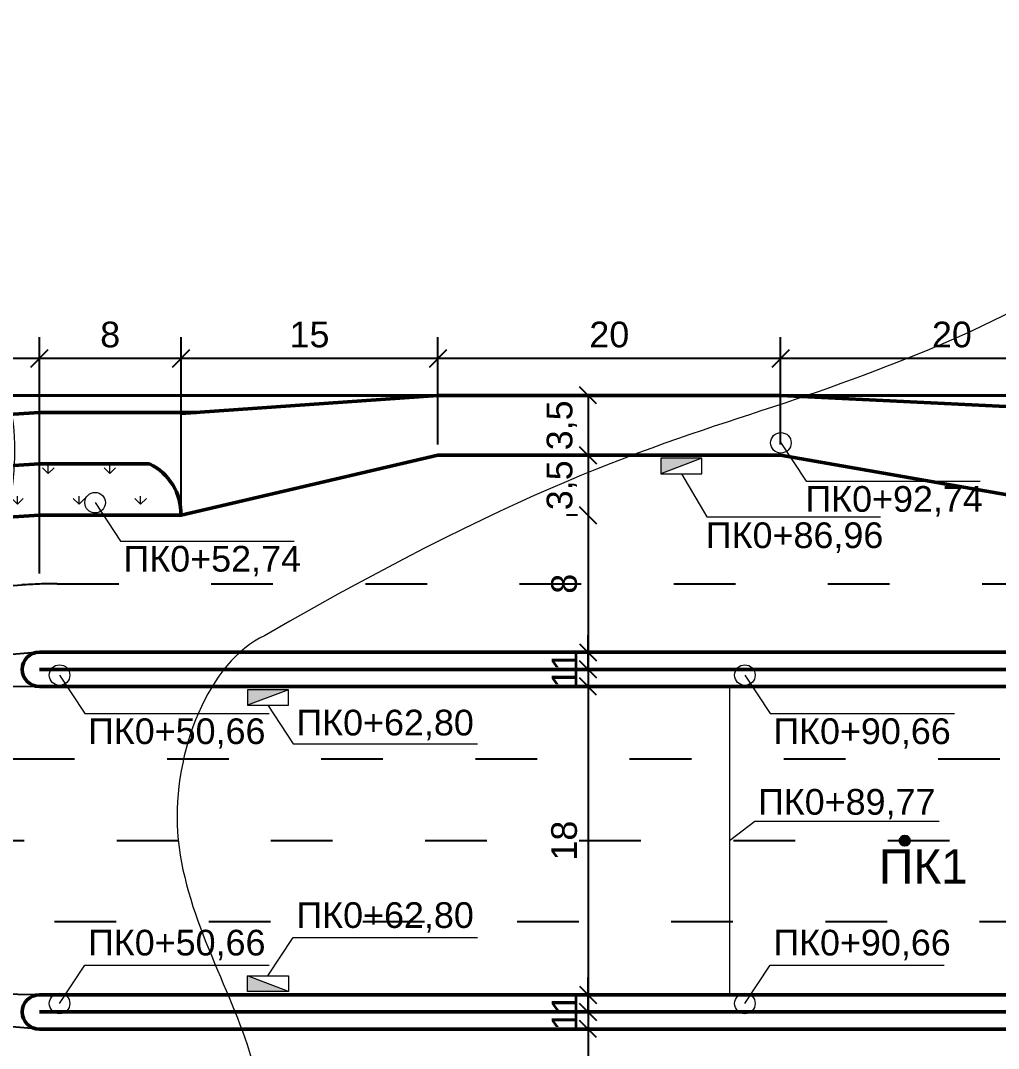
# Model space of a CAD drawing. Header units: millimetres. Extents: x -2123 to 34701, y -1286 to 835.
# Drawn here: x -170.4 to -113.4, y 282.5 to 342.6 of the extents above; entities that cross this region are included whole.
import ezdxf

# ---------------------------------------------------------------- set-up
doc = ezdxf.new("R2010")
doc.units = ezdxf.units.MM
doc.linetypes.add('ACAD_ISO03W100', pattern=[30, 12, -18])
doc.layers.get('0').update_dxf_attribs({"lineweight": 15})
for name, color, linetype, lineweight in [('1 Відмітки', 7, 'Continuous', 25), ('2 Позначення', 80, 'Continuous', 20), ('вертикалка', 6, 'Continuous', 15), ('Горизонталі', 7, 'Continuous', 18), ('Дор. Розм.', 7, 'Continuous', 50), ('поздовжній профіль', 250, 'Continuous', 15), ('Текст', 7, 'Continuous', 15), ('Червоні лінії', 10, 'Continuous', 40)]:
    doc.layers.add(name, color=color, linetype=linetype, lineweight=lineweight)
doc.layers.add('Озелення', color=7, linetype='Continuous', lineweight=15, true_color=0x2bad00)
doc.layers.add('Осі', color=164, linetype='Continuous')
doc.layers.add('Розмітка', color=7, linetype='ACAD_ISO03W100')
doc.styles.get("Standard").update_dxf_attribs({"font": 'arial.ttf'})
doc.dimstyles.new('ISO-25', dxfattribs={"dimtxt": 1.5, "dimasz": 1, "dimexe": 1.25, "dimexo": 0.625, "dimtad": 3, "dimtxsty": 'Standard', "dimblk": 'OBLIQUE', "dimcen": 2.5, "dimadec": 0, "dimazin": 0, "dimtfac": 1, "dimtmove": 1, "dimatfit": 3, "dimfxl": 1, "dimarcsym": 0})

# ---------------------------------------------------------------- blocks, each defined once
blk = doc.blocks.new('_Oblique')
at = {"color": 0, "linetype": 'ByBlock', "lineweight": -2}
blk.add_line((-0.5, -0.5), (0.5, 0.5), dxfattribs=at)
blk = doc.blocks.new('*D253')
at = {"layer": 'Defpoints', "color": 0, "transparency": 16777216}
for p in [(-126.0788419950033, 322.8207754125642), (-126.0788419950033, 319.6665504732982), (-106.0788419950033, 319.6665504732982)]:
    blk.add_point(p, dxfattribs=at)
at = {"layer": 'Текст', "color": 0, "lineweight": -2, "transparency": 16777216}
for p, q in [((-126.0788419950033, 320.2915504732982), (-126.0788419950033, 324.0707754125642)), ((-106.0788419950033, 320.2915504732982), (-106.0788419950033, 324.0707754125642)), ((-106.0788419950033, 322.8207754125642), (-126.0788419950033, 322.8207754125642))]:
    blk.add_line(p, q, dxfattribs=at)
at = {"layer": 'Текст', "color": 0, "lineweight": -2, "transparency": 16777216, "rotation": 180}
blk.add_blockref('_Oblique', (-126.0788419950033, 322.8207754125642), dxfattribs=at)
at = {"layer": 'Текст', "color": 0, "lineweight": -2, "transparency": 16777216}
blk.add_blockref('_Oblique', (-106.0788419950033, 322.8207754125642), dxfattribs=at)
at = {"layer": 'Текст', "color": 0, "transparency": 16777216, "insert": (-116.0788419950033, 324.2116348941468), "char_height": 1.5, "attachment_point": 5}
blk.add_mtext('20', dxfattribs=at)
blk = doc.blocks.new('*D254')
at = {"layer": 'Defpoints', "color": 0, "transparency": 16777216}
for p in [(-146.0788419950031, 322.8207754125642), (-146.0788419950031, 317.1665504732983), (-126.0788419950033, 317.1665504732982)]:
    blk.add_point(p, dxfattribs=at)
at = {"layer": 'Текст', "color": 0, "lineweight": -2, "transparency": 16777216}
for p, q in [((-146.0788419950031, 317.7915504732983), (-146.0788419950031, 324.0707754125642)), ((-126.0788419950033, 317.7915504732982), (-126.0788419950033, 324.0707754125642)), ((-126.0788419950033, 322.8207754125642), (-146.0788419950031, 322.8207754125642))]:
    blk.add_line(p, q, dxfattribs=at)
at = {"layer": 'Текст', "color": 0, "lineweight": -2, "transparency": 16777216, "rotation": 180}
blk.add_blockref('_Oblique', (-146.0788419950031, 322.8207754125642), dxfattribs=at)
at = {"layer": 'Текст', "color": 0, "lineweight": -2, "transparency": 16777216}
blk.add_blockref('_Oblique', (-126.0788419950033, 322.8207754125642), dxfattribs=at)
at = {"layer": 'Текст', "color": 0, "transparency": 16777216, "insert": (-136.0788419950032, 324.2116348941468), "char_height": 1.5, "attachment_point": 5}
blk.add_mtext('20', dxfattribs=at)
blk = doc.blocks.new('*D255')
at = {"layer": 'Defpoints', "color": 0, "transparency": 16777216}
for p in [(-161.0788419950031, 322.8207754125642), (-146.0788419950031, 317.1665504732983), (-161.0788419950031, 313.6665504732983)]:
    blk.add_point(p, dxfattribs=at)
at = {"layer": 'Текст', "color": 0, "lineweight": -2, "transparency": 16777216}
for p, q in [((-161.0788419950031, 314.2915504732983), (-161.0788419950031, 324.0707754125642)), ((-146.0788419950031, 317.7915504732983), (-146.0788419950031, 324.0707754125642)), ((-146.0788419950031, 322.8207754125642), (-161.0788419950031, 322.8207754125642))]:
    blk.add_line(p, q, dxfattribs=at)
at = {"layer": 'Текст', "color": 0, "lineweight": -2, "transparency": 16777216, "rotation": 180}
blk.add_blockref('_Oblique', (-161.0788419950031, 322.8207754125642), dxfattribs=at)
at = {"layer": 'Текст', "color": 0, "lineweight": -2, "transparency": 16777216}
blk.add_blockref('_Oblique', (-146.0788419950031, 322.8207754125642), dxfattribs=at)
at = {"layer": 'Текст', "color": 0, "transparency": 16777216, "insert": (-153.5788419950031, 324.2116348941468), "char_height": 1.5, "attachment_point": 5}
blk.add_mtext('15', dxfattribs=at)
blk = doc.blocks.new('*D259')
at = {"layer": 'Defpoints', "color": 0, "transparency": 16777216}
for p in [(-209.345022904287, 322.8207754125642), (-169.3438147140851, 309.6488806194637), (-209.345022904287, 306.9341178793815)]:
    blk.add_point(p, dxfattribs=at)
at = {"layer": 'Текст', "color": 0, "lineweight": -2, "transparency": 16777216}
for p, q in [((-209.345022904287, 307.5591178793815), (-209.345022904287, 324.0707754125642)), ((-169.3438147140851, 310.2738806194637), (-169.3438147140851, 324.0707754125642)), ((-169.3438147140851, 322.8207754125642), (-209.345022904287, 322.8207754125642))]:
    blk.add_line(p, q, dxfattribs=at)
at = {"layer": 'Текст', "color": 0, "lineweight": -2, "transparency": 16777216, "rotation": 180}
blk.add_blockref('_Oblique', (-209.345022904287, 322.8207754125642), dxfattribs=at)
at = {"layer": 'Текст', "color": 0, "lineweight": -2, "transparency": 16777216}
blk.add_blockref('_Oblique', (-169.3438147140851, 322.8207754125642), dxfattribs=at)
at = {"layer": 'Текст', "color": 0, "transparency": 16777216, "insert": (-189.344418809186, 324.2116348941468), "char_height": 1.5, "attachment_point": 5}
blk.add_mtext('40', dxfattribs=at)
blk = doc.blocks.new('*D265')
at = {"layer": 'Defpoints', "color": 0, "transparency": 16777216}
for p in [(-169.3444214444505, 322.8207754125642), (-169.3444214444505, 313.6665504732983), (-161.0788419950031, 313.6665504732983)]:
    blk.add_point(p, dxfattribs=at)
at = {"layer": 'Текст', "color": 0, "lineweight": -2, "transparency": 16777216}
for p, q in [((-169.3444214444505, 314.2915504732983), (-169.3444214444505, 324.0707754125642)), ((-161.0788419950031, 314.2915504732983), (-161.0788419950031, 324.0707754125642)), ((-161.0788419950031, 322.8207754125642), (-169.3444214444505, 322.8207754125642))]:
    blk.add_line(p, q, dxfattribs=at)
at = {"layer": 'Текст', "color": 0, "lineweight": -2, "transparency": 16777216, "rotation": 180}
blk.add_blockref('_Oblique', (-169.3444214444505, 322.8207754125642), dxfattribs=at)
at = {"layer": 'Текст', "color": 0, "lineweight": -2, "transparency": 16777216}
blk.add_blockref('_Oblique', (-161.0788419950031, 322.8207754125642), dxfattribs=at)
at = {"layer": 'Текст', "color": 0, "transparency": 16777216, "insert": (-165.2116317197268, 324.2116348941468), "char_height": 1.5, "attachment_point": 5}
blk.add_mtext('8', dxfattribs=at)
blk = doc.blocks.new('6')
at = {"layer": '1 Відмітки', "transparency": 33554559}
h = blk.add_hatch(color=256, dxfattribs=at)
h.dxf.hatch_style = 1
edge = h.paths.add_edge_path()
edge.add_arc((-467.5084269530445, 342.1322887363076), 0.2003986700452202, 0, 360)
at = {"layer": '1 Відмітки'}
blk.add_circle((-467.5084269530445, 342.1322887363076), 0.2003986700452202, dxfattribs=at)
blk = doc.blocks.new('столб')
at = {"layer": 'поздовжній профіль', "color": 160}
for points in [[(-500, 0, 0, 0, 0), (-999.927872557193, 0, 350, 0, 0), (-1699.927872557193, 0, 0, 0, 0)], [(500, 0, 0, 0, 0), (999.927872557193, 0, 350, 0, 0), (1699.927872557193, 0, 0, 0, 0)]]:
    blk.add_lwpolyline(points, format="xyseb", dxfattribs=at)
blk.add_circle((0, 0), 500, dxfattribs=at)
blk = doc.blocks.new('*D437')
at = {"layer": 'Defpoints', "color": 0, "transparency": 16777216}
for p in [(-136.0788419950032, 320.6665504732981), (-137.3187313783396, 317.1665504732982), (-136.0788419950032, 317.1665504732982)]:
    blk.add_point(p, dxfattribs=at)
at = {"layer": 'Текст', "color": 0, "lineweight": -2, "transparency": 16777216}
for p, q in [((-136.7038419950032, 320.6665504732981), (-138.5687313783396, 320.6665504732981)), ((-137.3187313783396, 320.6665504732981), (-137.3187313783396, 317.1665504732982)), ((-136.7038419950032, 317.1665504732982), (-138.5687313783396, 317.1665504732982))]:
    blk.add_line(p, q, dxfattribs=at)
for p, rotation in [((-137.3187313783396, 320.6665504732981), 90), ((-137.3187313783396, 317.1665504732982), 270)]:
    blk.add_blockref('_Oblique', p, dxfattribs=dict(at, rotation=rotation))
at = {"layer": 'Текст', "color": 0, "transparency": 16777216, "insert": (-138.8451638476439, 318.9165504732982), "char_height": 1.5, "attachment_point": 5, "rotation": 90}
blk.add_mtext('3,5', dxfattribs=at)
blk = doc.blocks.new('*D438')
at = {"layer": 'Defpoints', "color": 0, "transparency": 16777216}
for p in [(-137.3187313783396, 317.1665504732982), (-137.3187313783396, 313.6665504732983), (-137.3187313783397, 313.6665504732983)]:
    blk.add_point(p, dxfattribs=at)
at = {"layer": 'Текст', "color": 0, "lineweight": -2, "transparency": 16777216}
for p, q in [((-137.9437313783396, 317.1665504732982), (-138.5687313783397, 317.1665504732982)), ((-137.3187313783397, 317.1665504732982), (-137.3187313783397, 313.6665504732983)), ((-137.9437313783396, 313.6665504732983), (-138.5687313783397, 313.6665504732983))]:
    blk.add_line(p, q, dxfattribs=at)
for p, rotation in [((-137.3187313783397, 317.1665504732982), 90), ((-137.3187313783397, 313.6665504732983), 270)]:
    blk.add_blockref('_Oblique', p, dxfattribs=dict(at, rotation=rotation))
at = {"layer": 'Текст', "color": 0, "transparency": 16777216, "insert": (-138.8451638476439, 315.4165504732983), "char_height": 1.5, "attachment_point": 5, "rotation": 90}
blk.add_mtext('3,5', dxfattribs=at)
blk = doc.blocks.new('*D439')
at = {"layer": 'Defpoints', "color": 0, "transparency": 16777216}
for p in [(-137.3187313783397, 313.6665504732982), (-137.3187313783397, 305.6665504732982), (-137.3187313783397, 305.6665504732982)]:
    blk.add_point(p, dxfattribs=at)
at = {"layer": 'Текст', "color": 0, "lineweight": -2, "transparency": 16777216}
for p, q in [((-137.9437313783397, 313.6665504732982), (-138.5687313783397, 313.6665504732982)), ((-137.3187313783397, 313.6665504732982), (-137.3187313783397, 305.6665504732982)), ((-137.9437313783397, 305.6665504732982), (-138.5687313783397, 305.6665504732982))]:
    blk.add_line(p, q, dxfattribs=at)
for p, rotation in [((-137.3187313783397, 313.6665504732982), 90), ((-137.3187313783397, 305.6665504732982), 270)]:
    blk.add_blockref('_Oblique', p, dxfattribs=dict(at, rotation=rotation))
at = {"layer": 'Текст', "color": 0, "transparency": 16777216, "insert": (-138.7095908599222, 309.6665504732982), "char_height": 1.5, "attachment_point": 5, "rotation": 90}
blk.add_mtext('8', dxfattribs=at)
blk = doc.blocks.new('*D440')
at = {"layer": 'Defpoints', "color": 0, "transparency": 16777216}
for p in [(-137.3187313783396, 305.6665504732982), (-137.3187313783396, 304.6665504732982), (-137.3187313783396, 304.6665504732982)]:
    blk.add_point(p, dxfattribs=at)
at = {"layer": 'Текст', "color": 0, "lineweight": -2, "transparency": 16777216}
for p, q in [((-137.3187313783396, 305.6665504732982), (-137.3187313783396, 306.6665504732982)), ((-137.9437313783396, 305.6665504732982), (-138.5687313783396, 305.6665504732982)), ((-137.3187313783396, 305.6665504732982), (-137.3187313783396, 304.6665504732982)), ((-137.9437313783396, 304.6665504732982), (-138.5687313783396, 304.6665504732982)), ((-137.3187313783396, 304.6665504732982), (-137.3187313783396, 303.6665504732982))]:
    blk.add_line(p, q, dxfattribs=at)
for p, rotation in [((-137.3187313783396, 305.6665504732982), 270), ((-137.3187313783396, 304.6665504732982), 90)]:
    blk.add_blockref('_Oblique', p, dxfattribs=dict(at, rotation=rotation))
at = {"layer": 'Текст', "color": 0, "transparency": 16777216, "insert": (-138.6968009554201, 305.1665504732982), "char_height": 1.5, "attachment_point": 5, "rotation": 90}
blk.add_mtext('1', dxfattribs=at)
blk = doc.blocks.new('*D441')
at = {"layer": 'Defpoints', "color": 0, "transparency": 16777216}
for p in [(-137.3187313783396, 304.6665504732982), (-137.3187313783396, 303.6665504732982), (-137.3187313783396, 303.6665504732982)]:
    blk.add_point(p, dxfattribs=at)
at = {"layer": 'Текст', "color": 0, "lineweight": -2, "transparency": 16777216}
for p, q in [((-137.3187313783396, 304.6665504732982), (-137.3187313783396, 305.6665504732982)), ((-137.9437313783396, 304.6665504732982), (-138.5687313783396, 304.6665504732982)), ((-137.3187313783396, 304.6665504732982), (-137.3187313783396, 303.6665504732982)), ((-137.9437313783396, 303.6665504732982), (-138.5687313783396, 303.6665504732982)), ((-137.3187313783396, 303.6665504732982), (-137.3187313783396, 302.6665504732982))]:
    blk.add_line(p, q, dxfattribs=at)
for p, rotation in [((-137.3187313783396, 304.6665504732982), 270), ((-137.3187313783396, 303.6665504732982), 90)]:
    blk.add_blockref('_Oblique', p, dxfattribs=dict(at, rotation=rotation))
at = {"layer": 'Текст', "color": 0, "transparency": 16777216, "insert": (-138.6968009554201, 304.1665504732982), "char_height": 1.5, "attachment_point": 5, "rotation": 90}
blk.add_mtext('1', dxfattribs=at)
blk = doc.blocks.new('*D442')
at = {"layer": 'Defpoints', "color": 0, "lineweight": 20, "transparency": 16777216}
for p in [(-137.3187313783396, 303.6665504732982), (-137.3187313783397, 285.6665504732982), (-137.3187313783397, 285.6665504732982)]:
    blk.add_point(p, dxfattribs=at)
at = {"layer": 'Текст', "color": 0, "lineweight": -2, "transparency": 16777216}
for p, q in [((-137.9437313783396, 303.6665504732982), (-138.5687313783397, 303.6665504732982)), ((-137.3187313783397, 303.6665504732982), (-137.3187313783397, 285.6665504732982)), ((-137.9437313783397, 285.6665504732982), (-138.5687313783397, 285.6665504732982))]:
    blk.add_line(p, q, dxfattribs=at)
for p, rotation in [((-137.3187313783397, 303.6665504732982), 90), ((-137.3187313783397, 285.6665504732982), 270)]:
    blk.add_blockref('_Oblique', p, dxfattribs=dict(at, rotation=rotation))
at = {"layer": 'Текст', "color": 0, "transparency": 16777216, "insert": (-138.7095908599222, 294.6665504732982), "char_height": 1.5, "attachment_point": 5, "rotation": 90}
blk.add_mtext('18', dxfattribs=at)
blk = doc.blocks.new('*D443')
at = {"layer": 'Defpoints', "color": 0, "transparency": 16777216}
for p in [(-137.3187313783396, 285.6665504732983), (-137.3187313783396, 284.6665504732983), (-137.3187313783397, 284.6665504732983)]:
    blk.add_point(p, dxfattribs=at)
at = {"layer": 'Текст', "color": 0, "lineweight": -2, "transparency": 16777216}
for p, q in [((-137.3187313783397, 285.6665504732983), (-137.3187313783397, 286.6665504732983)), ((-137.9437313783396, 285.6665504732983), (-138.5687313783397, 285.6665504732983)), ((-137.3187313783397, 285.6665504732983), (-137.3187313783397, 284.6665504732983)), ((-137.9437313783396, 284.6665504732983), (-138.5687313783397, 284.6665504732983)), ((-137.3187313783397, 284.6665504732983), (-137.3187313783397, 283.6665504732983))]:
    blk.add_line(p, q, dxfattribs=at)
for p, rotation in [((-137.3187313783397, 285.6665504732983), 270), ((-137.3187313783397, 284.6665504732983), 90)]:
    blk.add_blockref('_Oblique', p, dxfattribs=dict(at, rotation=rotation))
at = {"layer": 'Текст', "color": 0, "transparency": 16777216, "insert": (-138.6968009554201, 285.1665504732983), "char_height": 1.5, "attachment_point": 5, "rotation": 90}
blk.add_mtext('1', dxfattribs=at)
blk = doc.blocks.new('*D444')
at = {"layer": 'Defpoints', "color": 0, "transparency": 16777216}
for p in [(-137.3187313783396, 284.6665504732983), (-137.3187313783397, 283.6665504732983), (-137.3187313783397, 283.6665504732983)]:
    blk.add_point(p, dxfattribs=at)
at = {"layer": 'Текст', "color": 0, "lineweight": -2, "transparency": 16777216}
for p, q in [((-137.3187313783397, 284.6665504732983), (-137.3187313783397, 285.6665504732983)), ((-137.9437313783396, 284.6665504732983), (-138.5687313783397, 284.6665504732983)), ((-137.3187313783397, 284.6665504732983), (-137.3187313783397, 283.6665504732983)), ((-137.9437313783397, 283.6665504732983), (-138.5687313783397, 283.6665504732983)), ((-137.3187313783397, 283.6665504732983), (-137.3187313783397, 282.6665504732983))]:
    blk.add_line(p, q, dxfattribs=at)
for p, rotation in [((-137.3187313783397, 284.6665504732983), 270), ((-137.3187313783397, 283.6665504732983), 90)]:
    blk.add_blockref('_Oblique', p, dxfattribs=dict(at, rotation=rotation))
at = {"layer": 'Текст', "color": 0, "transparency": 16777216, "insert": (-138.6968009554201, 284.1665504732983), "char_height": 1.5, "attachment_point": 5, "rotation": 90}
blk.add_mtext('1', dxfattribs=at)
blk = doc.blocks.new('*D445')
at = {"layer": 'Defpoints', "color": 0, "transparency": 16777216}
for p in [(-137.3187313783397, 283.6665504732983), (-137.3187313783397, 275.6665504732982), (-137.3187313783397, 275.6665504732982)]:
    blk.add_point(p, dxfattribs=at)
at = {"layer": 'Текст', "color": 0, "lineweight": -2, "transparency": 16777216}
for p, q in [((-137.9437313783397, 283.6665504732983), (-138.5687313783397, 283.6665504732983)), ((-137.3187313783397, 283.6665504732983), (-137.3187313783397, 275.6665504732982)), ((-137.9437313783397, 275.6665504732982), (-138.5687313783397, 275.6665504732982))]:
    blk.add_line(p, q, dxfattribs=at)
for p, rotation in [((-137.3187313783397, 283.6665504732983), 90), ((-137.3187313783397, 275.6665504732982), 270)]:
    blk.add_blockref('_Oblique', p, dxfattribs=dict(at, rotation=rotation))
at = {"layer": 'Текст', "color": 0, "transparency": 16777216, "insert": (-138.7095908599222, 279.6665504732982), "char_height": 1.5, "attachment_point": 5, "rotation": 90}
blk.add_mtext('8', dxfattribs=at)

msp = doc.modelspace()

# ---------------------------------------------------------------- hatches: boundary and pattern name
at = {"layer": 'вертикалка'}
h = msp.add_hatch(color=0, dxfattribs=at)
h.dxf.hatch_style = 1
h.paths.add_polyline_path([(-130.6704355250976, 316.9934587651276), (-133.0704355250976, 316.9934587651276), (-133.0704355250976, 316.0934587651277)])
h = msp.add_hatch(color=0, dxfattribs=at)
h.dxf.hatch_style = 1
h.paths.add_polyline_path([(-154.8051156528237, 303.469187098783), (-157.2051156528238, 303.469187098783), (-157.2051156528238, 302.569187098783)])
h = msp.add_hatch(color=0, dxfattribs=at)
h.dxf.hatch_style = 1
h.paths.add_polyline_path([(-154.8051156528238, 285.8639138478138), (-157.2051156528238, 285.8639138478138), (-157.2051156528238, 286.7639138478138)])
at = {"layer": 'Озелення'}
h = msp.add_hatch(dxfattribs=at)
h.set_pattern_fill('GRASS', color=0, scale=0.1)
h.set_pattern_definition([(90, (0, 0), (-1.796051224, 1.796051224), [0.4762500000000001, -3.115852448]), (45, (0, 0), (-1.79605122421383, 1.796051224213831), [0.4762500000000001, -2.06375]), (135, (0, 0), (-1.796051224213831, -1.79605122421383), [0.4762500000000001, -2.06375])])
h.paths.add_polyline_path([(-162.9107703406303, 316.6665504732983), (-169.3444214444505, 316.6665504732983), (-209.3444214444505, 314.1665504732984), (-218.8295660064559, 314.1665504732985), (-218.8295660064559, 311.1665504732983), (-209.3444214444514, 311.1665504732983), (-169.3444214444505, 313.6665504732983), (-161.0788419950031, 313.6665504732983, 0.291725765860257)])

# ---------------------------------------------------------------- linework, layer by layer
at = {"color": 0}
msp.add_line((-129.0586909797173, 303.6665504732982), (-129.0586909797174, 285.6665504732982), dxfattribs=at)
at = {"layer": '2 Позначення', "color": 0}
for points in [[(-126.0610305247519, 317.8969956859123), (-124.5814501711105, 315.6524868129772), (-114.4303964634233, 315.6532171784673)], [(-131.8704355250976, 316.0934587651278), (-130.3908551714562, 313.5761029276158), (-120.239801463769, 313.5768332931059)], [(-166.0943225950996, 314.4040394235299), (-164.6147422414581, 312.1595305505948), (-154.4636885337709, 312.1602609160849)], [(-168.165622312541, 304.3332130541949), (-166.6860419588996, 302.0887041812597), (-155.9246555905161, 302.089478460015)], [(-128.165622312541, 304.3332130541945), (-126.6860419588996, 302.0887041812593), (-115.9246555905161, 302.0894784600146)], [(-156.0051156528237, 302.5691870987832), (-154.5255352991823, 300.3246782258481), (-143.7641489307988, 300.3254525046033)], [(-129.0586909797174, 294.6665504732982), (-127.5791904509285, 295.80160609712), (-116.8178040825451, 295.8008318183648)], [(-156.0051156528238, 286.7639138478136), (-154.5255352991824, 289.0084227207487), (-143.7641489307989, 289.0076484419935)], [(-168.165622312541, 285.1560738967364), (-166.6860419588996, 287.4005827696715), (-155.9246555905161, 287.3998084909163)], [(-128.165622312541, 285.156073896736), (-126.6860419588996, 287.4005827696711), (-116.5349882512124, 287.399852404181)]]:
    msp.add_lwpolyline(points, dxfattribs=at)
at = {"layer": 'вертикалка', "color": 0}
for p, q in [((-130.6704355250976, 316.9934587651278), (-133.0704355250976, 316.0934587651278)), ((-154.8051156528237, 303.4691870987832), (-157.2051156528238, 302.5691870987832)), ((-154.8051156528238, 285.8639138478136), (-157.2051156528238, 286.7639138478136))]:
    msp.add_line(p, q, dxfattribs=at)
for points in [[(-133.0704355250976, 316.9934587651278), (-133.0704355250976, 316.0934587651278), (-130.6704355250976, 316.0934587651278), (-130.6704355250976, 316.9934587651278)], [(-157.2051156528238, 303.4691870987832), (-157.2051156528238, 302.5691870987832), (-154.8051156528237, 302.5691870987832), (-154.8051156528237, 303.4691870987832)], [(-157.2051156528238, 285.8639138478136), (-157.2051156528238, 286.7639138478136), (-154.8051156528238, 286.7639138478136), (-154.8051156528238, 285.8639138478136)]]:
    msp.add_lwpolyline(points, close=True, dxfattribs=at)
at = {"layer": 'Горизонталі', "color": 0}
for points, knots in [([(-50.59021425184991, 529.4179757221214), (-51.07107436286559, 528.8958855732909), (-55.25244469040415, 524.0861114304043), (-60.19404392415404, 513.565287255297), (-74.37457917593807, 466.0717485549036), (-82.98881014859458, 448.3597848947326), (-98.23389245668173, 421.9545277715594), (-105.2116161519904, 403.7224110192843), (-109.263197652496, 381.8888884887207), (-119.1670635426368, 367.9334410981324), (-140.2634979278324, 359.4347699405122), (-154.6207118140834, 355.5877660741613), (-170.6507124737818, 346.3232979303432), (-173.8661013091252, 344.8193102453266, 249), (-178.2040099960861, 334.379617623698, 249), (-169.8244714402487, 321.4962176144696, 249), (-171.0462122048872, 309.7274883073338, 249), (-181.0501171444145, 296.2847410448381, 249), (-215.7758090004887, 276.2358535039317, 249), (-216.3860430624883, 275.8835347039675, 249), (-217.0054561065537, 275.5271002370756, 249), (-217.6340473073963, 275.1665504732985, 249), (-218.0289315253413, 274.9400512615556, 249), (-218.4274378265619, 274.7119279821068, 249), (-218.8295660064559, 274.4821807266914, 249)], [10.87541061403494, 10.87541061403494, 10.87541061403494, 10.87541061403494, 11, 12, 13, 14, 15, 16, 17, 18, 19, 20, 20, 20, 21, 22, 23, 24, 24, 24, 24.01757298499707, 24.01757298499707, 24.01757298499707, 24.02861242434687, 24.02861242434687, 24.02861242434687, 24.02861242434687]), ([(95.5506119078077, 508.4776413841537), (89.98730487551632, 512.7101934410075), (75.29761436898332, 514.2158911170808), (55.30366620540286, 512.4270928530776), (35.44914715225474, 505.7956812568935), (33.25980687505086, 504.9389828875518), (10.75102076113268, 503.1382799984366), (-7.481095991142354, 503.1382799984366), (-24.3626855765628, 499.9870499424813), (-38.7683086894844, 488.7326568855586), (-45.74603238479307, 473.8768580503473), (-59.92656763657709, 426.3833193499539), (-68.5407986092336, 408.6713556897829), (-83.78588091732075, 382.2660985666097), (-90.76360461262942, 364.0339818143347), (-94.81518611313498, 342.200459283771), (-104.7190520032759, 328.2450118931828), (-125.8154863884715, 319.7463407355625), (-140.1727002747224, 315.8993368692117), (-156.2027009344208, 306.6348687253936), (-159.4180897697642, 305.1308810403769, 249), (-163.7559984567251, 294.6911884187483, 249), (-155.3764599008877, 281.80778840952, 249), (-156.5982006655262, 270.0390591023842, 249), (-166.6021056050535, 256.5963118398885, 249), (-201.3277974611278, 236.547424298982, 249)], [3.256589866027104, 3.256589866027104, 3.256589866027104, 3.256589866027104, 4, 5, 6, 7, 8, 9, 10, 11, 12, 13, 14, 15, 16, 17, 18, 19, 20, 20, 20, 21, 22, 23, 24, 24, 24, 24]), ([(-155.2133990202578, 226.9470256503646), (-137.2281146899782, 237.3308343999179), (-120.4877071641836, 246.995913191271), (-110.4838022246563, 260.4386604537667), (-109.2620614600178, 272.2073897609025), (-112.1066696973007, 282.8236122300968), (-112.1066696973007, 295.8787081761639), (-102.2028038071744, 308.9338041222454), (-84.19577491603695, 323.5645150963192), (-75.79350653868596, 338.1176708247458), (-70.6682824483446, 357.2452675300683), (-61.23681307985817, 378.7110410754776), (-49.31365176152167, 399.36256226562), (-41.85422366554985, 406.8219903615918), (-33.77609402091321, 417.6512410526138), (-27.47363390901728, 434.5328306380634), (-18.01994374113701, 443.9865208059291), (5.501447678513159, 457.5666024737966), (21.14786658462117, 461.7590477841095), (35.76326601899791, 476.3744472185008), (51.60723463790646, 483.0392647135541), (65.30007952386086, 483.0392647135541), (74.11602075181008, 483.0392647135541), (81.63037062696685, 470.0240289439334), (90.99761033725963, 449.6512319778358), (102.8147230470627, 432.0193495219082), (115.9448482801804, 425.8294333406029), (128.2113537109385, 429.1162335647332), (139.3915004821743, 429.1162335647332), (143.6255791388526, 418.5298044724714), (143.6255791388526, 402.3985077574853), (139.4989683513109, 382.8908931253918), (134.997211128501, 357.1933623119785), (131.6208932114373, 333.9342833275678), (122.8983413120849, 313.9703761438793), (116.0825874040552, 301.8934386949588), (113.2737348540613, 295.3513402834751)], [0, 0, 0, 0, 1, 2, 3, 4, 5, 6, 7, 8, 9, 10, 11, 12, 13, 14, 15, 16, 17, 18, 19, 20, 21, 22, 23, 24, 25, 26, 27, 28, 29, 30, 31, 32, 33, 33.8268390351059, 33.8268390351059, 33.8268390351059, 33.8268390351059]), ([(81.2009900944248, 219.0626254922729), (79.48411496540264, 220.6570655227306), (75.53542092625774, 225.3856942433064), (71.59746357431732, 235.270770861398), (71.59746357431732, 249.9014818354863), (82.10156376082023, 264.5321928095454), (84.51915445958593, 273.554764129216), (84.51915445958593, 290.9800164934222), (89.15222825945102, 308.2708833096203), (98.75187824554314, 324.8979648204204), (102.5622665167889, 339.1185274452819), (98.48305055379615, 346.1839367482116), (90.35478533591822, 364.1335713636454), (79.28796549657864, 376.8885501615387), (67.44169554932023, 383.7279973044879), (46.79048686550095, 395.6509781971781), (27.89290386979565, 398.8346166226347), (14.4013410770408, 395.2195632676976), (5.759264191131024, 388.8932360889685), (-2.400170775189963, 380.7338011226766), (-21.0637059279702, 373.6998054620872), (-35.88199011962706, 368.2601821512017), (-45.26065100044207, 358.8815212704012), (-49.38726178798379, 349.5028603895717), (-55.5771779693182, 332.9964172393466), (-65.6035655555911, 315.6302045235298), (-80.13703465578283, 301.0967354233526), (-87.07724370756614, 294.1565263715693), (-88.77763748733696, 290.4172968405273), (-87.6521981816636, 282.1640752654148), (-84.27588026455624, 278.6001841306952), (-79.73913435684653, 270.7423097174851), (-76.97218767253935, 260.4159241097459), (-79.02383017131206, 247.4630300064109), (-81.31577063963186, 238.9093917307709), (-84.65102669978069, 233.5826119028006), (-92.54659618213327, 229.0241027367829), (-101.9077627204547, 229.0241027367829), (-114.4751683007212, 229.0241027367829), (-126.2922810105388, 229.0241027367974), (-133.4200632799489, 229.0241027367974), (-143.5490170311837, 229.0241027367974), (-148.6224978727855, 228.280316826882)], [3.429276601697748, 3.429276601697748, 3.429276601697748, 3.429276601697748, 4, 5, 6, 7, 8, 9, 10, 11, 12, 13, 14, 15, 16, 17, 18, 19, 20, 21, 22, 23, 24, 25, 26, 27, 28, 29, 30, 31, 32, 33, 34, 35, 36, 37, 38, 39, 40, 41, 42, 43, 43, 43, 43])]:
    msp.add_open_spline(points, degree=3, knots=knots, dxfattribs=at)
msp.add_open_spline([(137.2047779603004, 193.1542218666236), (132.0975396414274, 196.1028872848638), (115.4270720906047, 200.5697256025542), (88.38526655098985, 209.9483864833546), (78.38136161146258, 217.1386931586403), (68.52384717039104, 225.6460719335537), (56.18519752692237, 232.7697946266653), (47.11915867549988, 240.272723331329), (35.44265488847896, 256.5722756435225), (31.37706496004694, 271.7452638192717), (27.91222871978107, 284.6762087078041), (24.45406154688544, 290.6659299523399), (14.48690169417978, 290.6659299523399), (2.095347451670477, 287.3456230001266), (-13.52951502027418, 283.1589537189084), (-29.00430547360293, 283.1589537189084), (-46.85667725149096, 283.1589537189084), (-55.88979999855064, 277.9436778692561), (-62.0672162622518, 240.1688538041581), (-64.60461567214361, 230.6991502874098), (-72.88909945017213, 222.4146665093667), (-79.13079401667483, 216.1729719428495), (-87.77724699321107, 213.8561618503973), (-97.58512453849971, 212.4890790978479), (-104.0051684353543, 218.909122994688), (-110.6897190304894, 222.7684500801934), (-118.4019036146942, 224.8349237114253), (-128.2663926268883, 224.8349237114107), (-133.164610556692, 227.662911151705), (-143.9109928159319, 227.662911151705), (-148.1848270316418, 225.7793405920766), (-151.4673583399285, 222.8094313131242)], degree=3, dxfattribs=at)
at = {"layer": 'Дор. Розм.', "color": 0}
for p, q in [((-146.0788419950031, 320.6665504732981), (-161.0788419950034, 319.6028514911342)), ((-146.0788419950031, 320.6665504732981), (-126.0788419950033, 320.6665504732981)), ((-106.0788419950033, 319.6665504732982), (-126.0788419950033, 320.6665504732981)), ((-209.3444214444505, 317.1665504732984), (-169.3444214444505, 319.6665504732983)), ((-160.1805758985954, 319.6665504732982), (-169.3444214444507, 319.6665504732982)), ((-146.0788419950033, 317.1665504732982), (-161.0788419950034, 313.6665504732982)), ((-126.0788419950033, 317.1665504732982), (-146.0788419950031, 317.1665504732983)), ((-106.0788419950033, 313.6665504732982), (-126.0788419950033, 317.1665504732982)), ((-209.3444214444505, 314.1665504732984), (-169.3444214444505, 316.6665504732983)), ((-162.9107703406301, 316.6665504732983), (-169.344421444451, 316.6665504732983)), ((-209.3444214444505, 311.1665504732984), (-169.3444214444505, 313.6665504732983)), ((-161.0788419950031, 313.6665504732983), (-169.3444214444507, 313.6665504732983)), ((-86.07884199500333, 305.6665504732982), (-169.3444214444505, 305.6665504732982)), ((-41.29011812807096, 304.6665504732982), (-169.3444214444505, 304.6665504732982)), ((-41.29011812807096, 303.6665504732982), (-169.3444214444505, 303.6665504732983)), ((-37.9041763885773, 285.6665504732982), (-169.3444214444505, 285.6665504732983)), ((-59.06124969074643, 283.6665504732982), (-169.3444214444505, 283.6665504732983))]:
    msp.add_line(p, q, dxfattribs=at)
msp.add_lwpolyline([(196.4373335131337, 377.7307380280408), (82.51468966901726, 315.4387214021221, -0.1257509005387309), (-37.90417638857733, 284.6665504732982), (-169.3444214444505, 284.6665504732983)], format="xyb", dxfattribs=at)
for centre, radius, start, end in [((-164.346919482616, 313.7302494554623), 3.268698215707755, 358.8833738571925, 63.93667513785344), ((-169.3444214444505, 304.6665504732982), 0.9999999999999801, 90, 270), ((-169.3444214444505, 284.6665504732983), 1.000000000000009, 90, 270)]:
    msp.add_arc(centre, radius, start, end, dxfattribs=at)
at = {"layer": 'Осі', "color": 0, "linetype": 'ACAD_ISO03W100', "ltscale": 0.3}
msp.add_line((-218.829566006456, 294.6665504732983), (23.80940324068638, 294.6665504732982), dxfattribs=at)
at = {"layer": 'Розмітка', "color": 0, "linetype": 'ByBlock', "ltscale": 0.3}
for p, q in [((-169.3444214444505, 305.6665504732983), (-197.5502387972102, 303.3838377061147)), ((-169.3444214444505, 283.6665504732983), (-197.4215349890903, 285.9388471684246))]:
    msp.add_line(p, q, dxfattribs=at)
at = {"layer": 'Розмітка', "color": 0, "linetype": 'ByBlock'}
for p, q in [((-169.3444214444534, 303.6665504732982), (-197.5502387972102, 303.3838377061147)), ((-169.3444214444505, 285.6665504732983), (-199.4398632566768, 286.0339243319794))]:
    msp.add_line(p, q, dxfattribs=at)
at = {"layer": 'Розмітка', "color": 0, "ltscale": 0.3}
for p, q in [((-41.29011812807097, 299.4165504732982), (-218.829566006456, 299.4165504732983)), ((-38.86246178654719, 289.9165504732982), (-218.829566006456, 289.9165504732984))]:
    msp.add_line(p, q, dxfattribs=at)
msp.add_lwpolyline([(-208.3197088014962, 306.9867995233809), (-170.3721062208115, 309.5958918728758, -0.0171634588085447), (-168.3143104613809, 309.6665504732982), (-86.07884199500339, 309.6665504732982, 0.2854745269981143), (-50.20986939140296, 331.9629687915546), (-26.31940751377304, 380.3670905100284)], format="xyb", dxfattribs=at)
at = {"layer": 'Червоні лінії', "color": 0}
msp.add_line((-81.18562109530751, 320.6665504732981), (-218.8295660064559, 320.6665504732981), dxfattribs=at)

# ---------------------------------------------------------------- block references
at = {"color": 0, "xscale": 0.001200000000244472, "yscale": 0.001200000000244472, "zscale": 0.001200000000244472, "rotation": 180.7039103117133}
for p in [(-126.0610305247519, 317.8969956859123), (-166.0943225950996, 314.4040394235299), (-168.165622312541, 304.3332130541949), (-128.165622312541, 304.3332130541945), (-168.165622312541, 285.1560738967364), (-128.165622312541, 285.156073896736)]:
    msp.add_blockref('столб', p, dxfattribs=at)
at = {"layer": '1 Відмітки', "color": 0, "xscale": 1.5, "yscale": 1.5, "zscale": 1.5}
msp.add_blockref('6', (582.4330920678167, -218.5318826311631), dxfattribs=at)

# ---------------------------------------------------------------- texts
at = {"layer": '1 Відмітки', "color": 0, "char_height": 1.5}
for s, insert, attachment_point, rotation in [('ПК0+92,74', (-114.2739961340985, 313.5920326467328), 9, 0.004122415388799801), ('ПК0+86,96', (-120.0834011344442, 311.4712566421333), 9, 0.004122415388799801), ('ПК0+52,74', (-154.0758887079714, 310.0990763843504), 9, 0.004122415388799801), ('ПК0+62,80', (-143.9866817656956, 300.5325715750924), 9, 0.004122415388799801), ('ПК0+50,66', (-156.1471884254129, 300.0282500150154), 9, 0.004122415388799801), ('ПК0+90,66', (-116.1471884254129, 300.028250015015), 9, 0.004122415388799801), ('ПК0+89,77', (-117.0403868082197, 297.6819086692082), 3, 359.9958775846112), ('ПК0+62,80', (-143.9866817656957, 291.0688768869931), 3, 359.9958775846112), ('ПК0+50,66', (-156.1471884254129, 289.4610369359159), 3, 359.9958775846112), ('ПК0+90,66', (-116.1471884254129, 289.4610369359155), 3, 359.9958775846112)]:
    msp.add_mtext_dynamic_manual_height_columns(s, width=7.025432305519644, gutter_width=12.5, heights=[0], dxfattribs=dict(at, insert=insert, attachment_point=attachment_point, rotation=rotation))
at = {"layer": '1 Відмітки', "color": 0, "insert": (-120.3424025177703, 294.1630772382658), "char_height": 2, "attachment_point": 1}
msp.add_mtext_dynamic_manual_height_columns('ПК1', width=7.025432305519644, gutter_width=12.5, heights=[0], dxfattribs=at)

# ---------------------------------------------------------------- dimensions: what is measured, and where the dimension line sits
at = {"layer": 'Текст', "color": 0}
for base, p1, p2, picture, middle in [((-209.345022904287, 322.8207754125642), (-169.3438147140851, 309.6488806194637), (-209.345022904287, 306.9341178793815), '*D259', (-189.344418809186, 324.2116348941468)), ((-161.0788419950031, 322.8207754125642), (-146.0788419950031, 317.1665504732983), (-161.0788419950031, 313.6665504732983), '*D255', (-153.5788419950031, 324.2116348941468)), ((-146.0788419950031, 322.8207754125642), (-126.0788419950033, 317.1665504732982), (-146.0788419950031, 317.1665504732983), '*D254', (-136.0788419950032, 324.2116348941468)), ((-126.0788419950033, 322.8207754125642), (-106.0788419950033, 319.6665504732982), (-126.0788419950033, 319.6665504732982), '*D253', (-116.0788419950033, 324.2116348941468))]:
    dim = msp.add_linear_dim(base=base, p1=p1, p2=p2, dimstyle='ISO-25', dxfattribs=at)
    dim.commit()
    dim.dimension.update_dxf_attribs({"geometry": picture, "text_midpoint": middle})
dim = msp.add_linear_dim(base=(-169.3444214444505, 322.8207754125642), p1=(-161.0788419950031, 313.6665504732983), p2=(-169.3444214444505, 313.6665504732983), text='8', dimstyle='ISO-25', dxfattribs=at)
dim.commit()
dim.dimension.update_dxf_attribs({"geometry": '*D265', "text_midpoint": (-165.2116317197268, 324.2116348941468)})
for base, p1, p2, angle, picture, middle in [((-137.3187313783396, 317.1665504732982), (-136.0788419950032, 320.6665504732981), (-136.0788419950032, 317.1665504732982), 270, '*D437', (-137.3187313783396, 318.9165504732982)), ((-137.3187313783397, 313.6665504732983), (-137.3187313783396, 317.1665504732982), (-137.3187313783396, 313.6665504732983), 270, '*D438', (-137.3187313783397, 315.4165504732983)), ((-137.3187313783396, 304.6665504732982), (-137.3187313783396, 305.6665504732982), (-137.3187313783396, 304.6665504732982), 270, '*D440', (-137.3187313783396, 305.1665504732982)), ((-137.3187313783396, 303.6665504732982), (-137.3187313783396, 304.6665504732982), (-137.3187313783396, 303.6665504732982), 270, '*D441', (-137.3187313783396, 304.1665504732982)), ((-137.3187313783397, 284.6665504732983), (-137.3187313783396, 285.6665504732983), (-137.3187313783396, 284.6665504732983), 270, '*D443', (-137.3187313783397, 285.1665504732983)), ((-137.3187313783397, 283.6665504732983), (-137.3187313783396, 284.6665504732983), (-137.3187313783397, 283.6665504732983), 269.9999999999951, '*D444', (-137.3187313783397, 284.1665504732983))]:
    dim = msp.add_linear_dim(base=base, p1=p1, p2=p2, angle=angle, dimstyle='ISO-25', dxfattribs=at)
    dim.commit()
    dim.dimension.update_dxf_attribs({"geometry": picture, "text_midpoint": middle, "dimtype": 161})
for p1, p2, picture, middle in [((-137.3187313783397, 313.6665504732982), (-137.3187313783397, 305.6665504732982), '*D439', (-138.7095908599222, 309.6665504732982)), ((-137.3187313783396, 303.6665504732982), (-137.3187313783397, 285.6665504732982), '*D442', (-138.7095908599222, 294.6665504732982)), ((-137.3187313783397, 283.6665504732983), (-137.3187313783397, 275.6665504732982), '*D445', (-138.7095908599222, 279.6665504732982))]:
    dim = msp.add_aligned_dim(p1=p1, p2=p2, distance=0, dimstyle='ISO-25', dxfattribs=at)
    dim.commit()
    dim.dimension.update_dxf_attribs({"geometry": picture, "text_midpoint": middle})

doc.saveas('drawing.dxf')
